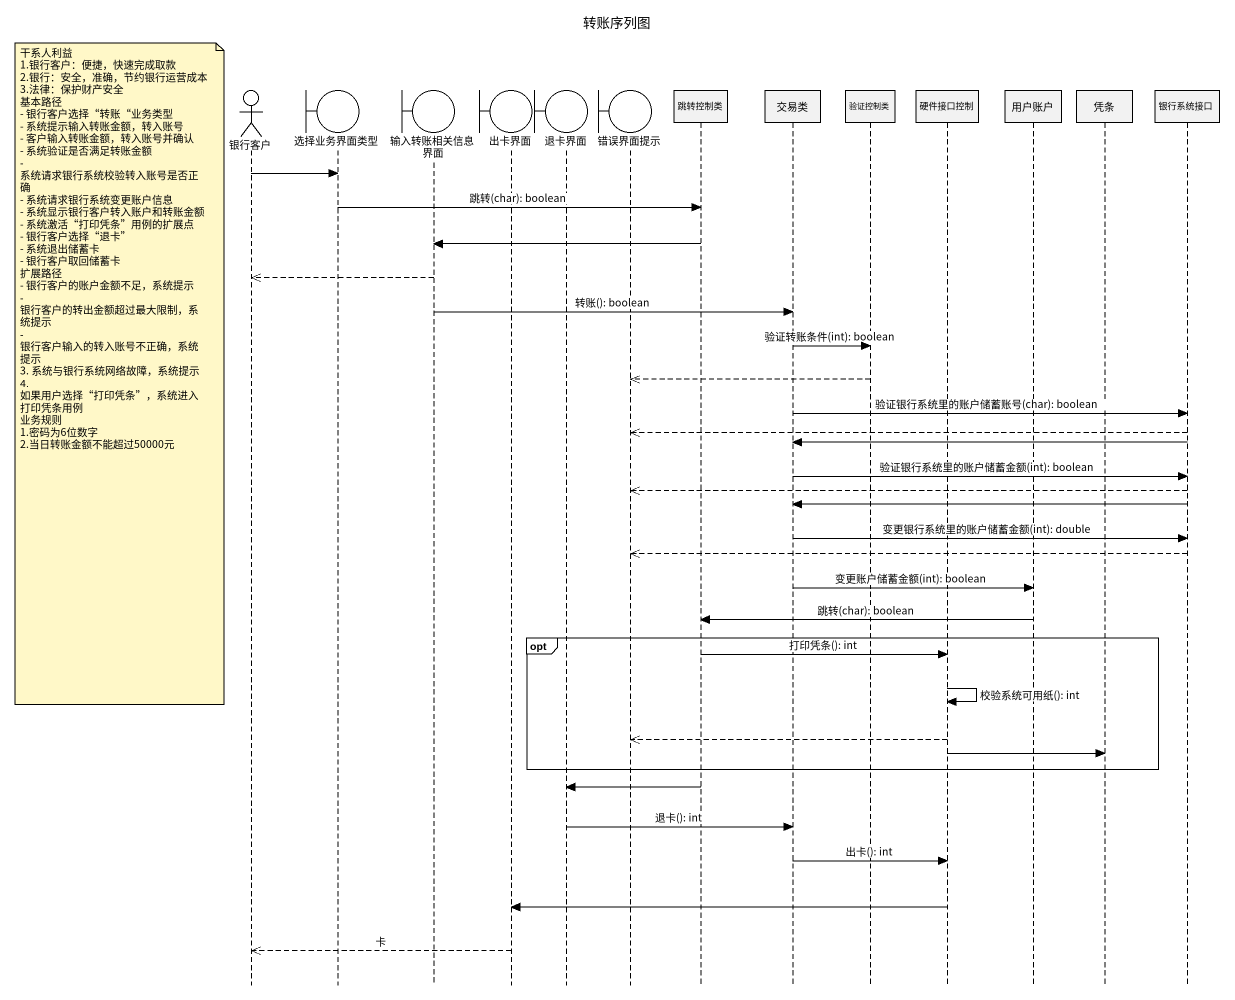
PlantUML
@startuml
title 转账序列图
hide footbox
actor 银行客户
boundary 选择业务界面类型
boundary 输入转账相关信息界面
boundary 出卡界面
boundary 退卡界面
boundary 错误界面提示
participant 跳转控制类
participant 交易类
participant 验证控制类
participant 硬件接口控制
participant 用户账户
participant 凭条
participant 银行系统接口

银行客户 -> 选择业务界面类型
选择业务界面类型 -> 跳转控制类 : 跳转(char): boolean
跳转控制类 -> 输入转账相关信息界面
输入转账相关信息界面 -->> 银行客户
输入转账相关信息界面 -> 交易类 : 转账(): boolean
交易类 -> 验证控制类 : 验证转账条件(int): boolean
note left of 银行客户
  干系人利益
  1.银行客户：便捷，快速完成取款
  2.银行：安全，准确，节约银行运营成本
  3.法律：保护财产安全
  基本路径
  - 银行客户选择“转账“业务类型
  - 系统提示输入转账金额，转入账号
  - 客户输入转账金额，转入账号并确认
  - 系统验证是否满足转账金额
  - 系统请求银行系统校验转入账号是否正确
  - 系统请求银行系统变更账户信息
  - 系统显示银行客户转入账户和转账金额
  - 系统激活“打印凭条”用例的扩展点
  - 银行客户选择“退卡”
  - 系统退出储蓄卡
  - 银行客户取回储蓄卡
  扩展路径
  - 银行客户的账户金额不足，系统提示
  - 银行客户的转出金额超过最大限制，系统提示
  - 银行客户输入的转入账号不正确，系统提示
  3. 系统与银行系统网络故障，系统提示
  4. 如果用户选择“打印凭条”，系统进入打印凭条用例
  业务规则
  1.密码为6位数字
  2.当日转账金额不能超过50000元
end note
验证控制类 -->> 错误界面提示
交易类 -> 银行系统接口 : 验证银行系统里的账户储蓄账号(char): boolean
银行系统接口 -->> 错误界面提示
银行系统接口 -> 交易类
交易类 -> 银行系统接口 : 验证银行系统里的账户储蓄金额(int): boolean
银行系统接口 -->> 错误界面提示
银行系统接口 -> 交易类
交易类 -> 银行系统接口 : 变更银行系统里的账户储蓄金额(int): double
银行系统接口 -->> 错误界面提示
交易类 -> 用户账户 : 变更账户储蓄金额(int): boolean
用户账户 -> 跳转控制类 : 跳转(char): boolean
opt
  跳转控制类 -> 硬件接口控制 : 打印凭条(): int
  硬件接口控制 -> 硬件接口控制 : 校验系统可用纸(): int
  硬件接口控制 -->> 错误界面提示
  硬件接口控制 -> 凭条
end
跳转控制类 -> 退卡界面
退卡界面 -> 交易类 : 退卡(): int
交易类 -> 硬件接口控制 : 出卡(): int
硬件接口控制 -> 出卡界面
出卡界面 -->> 银行客户 : 卡
@enduml
